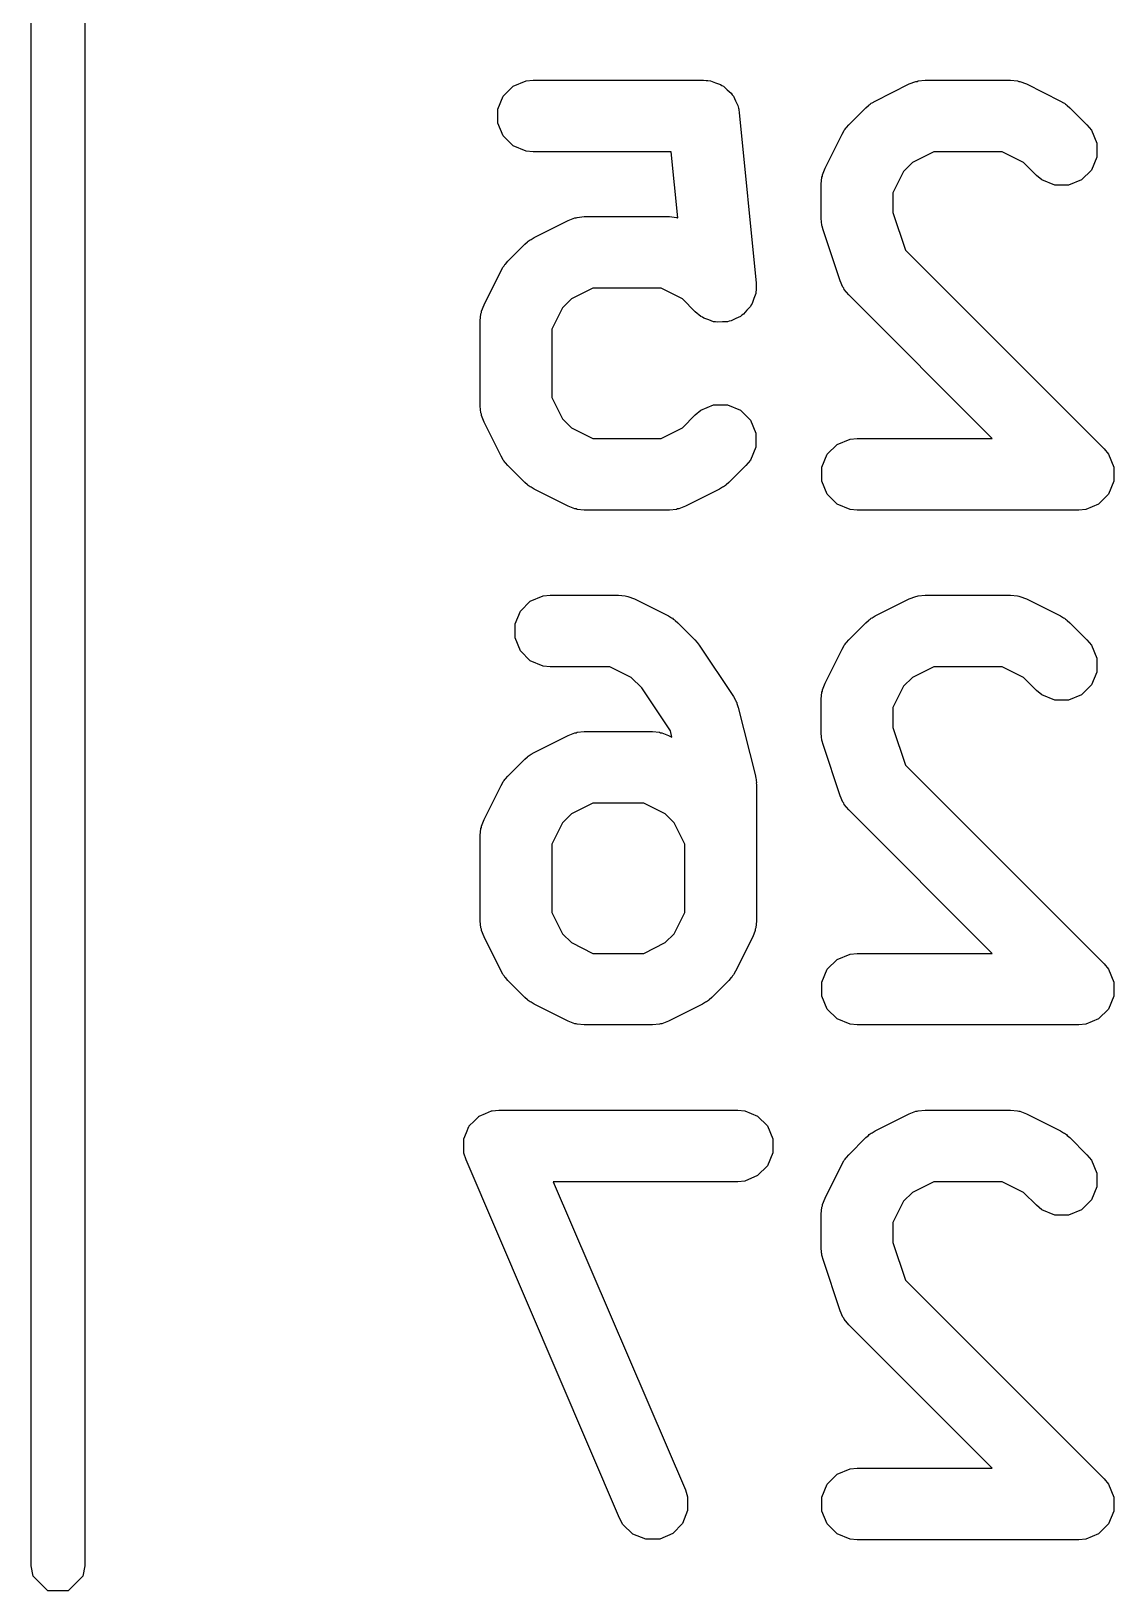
# Model space of a CAD drawing. Extents: x 89 to 178, y -115 to -57.
# Drawn here: x 160.29 to 162.709, y -97.055 to -93.572 of the extents above; entities that cross this region are included whole.
import ezdxf

# ---------------------------------------------------------------- set-up
doc = ezdxf.new("R2010")
doc.units = 0
doc.layers.add('BLACK', color=7, linetype='CONTINUOUS')

msp = doc.modelspace()

# ---------------------------------------------------------------- linework, layer by layer
at = {"layer": 'BLACK', "linetype": 'CONTINUOUS'}
for p, q in [((160.29, -97), (160.29, -81.76)), ((160.41, -81.76), (160.41, -97)), ((161.344885, -93.717329), (161.366957, -93.695257)), ((161.366957, -93.695257), (161.395796, -93.683312)), ((161.395796, -93.683312), (161.411403, -93.681775)), ((161.411403, -93.681775), (161.792355, -93.681775)), ((161.792355, -93.681775), (161.798124, -93.682343)), ((161.798124, -93.682343), (161.800077, -93.682148)), ((161.800077, -93.682148), (161.801983, -93.682723)), ((161.801983, -93.682723), (161.807962, -93.683312)), ((161.807962, -93.683312), (161.818761, -93.687785)), ((161.818761, -93.687785), (161.829961, -93.691164)), ((161.829961, -93.691164), (161.833079, -93.693715)), ((161.833079, -93.693715), (161.836801, -93.695257)), ((161.836801, -93.695257), (161.845071, -93.703527)), ((162.175626, -93.728316), (162.251817, -93.690221)), ((162.251817, -93.690221), (162.266464, -93.684616)), ((162.266464, -93.684616), (162.26933, -93.684412)), ((162.26933, -93.684412), (162.271987, -93.683312)), ((162.271987, -93.683312), (162.287594, -93.681775)), ((162.287594, -93.681775), (162.47807, -93.681775)), ((162.47807, -93.681775), (162.493677, -93.683312)), ((162.493677, -93.683312), (162.496333, -93.684412)), ((162.496333, -93.684412), (162.4992, -93.684616)), ((162.4992, -93.684616), (162.513847, -93.690221)), ((162.513847, -93.690221), (162.590037, -93.728316)), ((161.33294, -93.746168), (161.344885, -93.717329)), ((161.845071, -93.703527), (161.85412, -93.710931)), ((161.85412, -93.710931), (161.856023, -93.714479)), ((161.856023, -93.714479), (161.858873, -93.717329)), ((161.858873, -93.717329), (161.863348, -93.728133)), ((161.863348, -93.728133), (161.868876, -93.738438)), ((162.168907, -93.732545), (162.175626, -93.728316)), ((162.590037, -93.728316), (162.596753, -93.732543)), ((161.33294, -93.777382), (161.33294, -93.746168)), ((161.868876, -93.738438), (161.870057, -93.744331)), ((161.870057, -93.744331), (161.870818, -93.746168)), ((161.870818, -93.746168), (161.870818, -93.748127)), ((161.870818, -93.748127), (161.871958, -93.753815)), ((161.871958, -93.753815), (161.910054, -94.134766)), ((162.116739, -93.781396), (162.154834, -93.743302)), ((162.154834, -93.743302), (162.160968, -93.738267)), ((162.160968, -93.738267), (162.162354, -93.73667)), ((162.162354, -93.73667), (162.164762, -93.735154)), ((162.164762, -93.735154), (162.166957, -93.733353)), ((162.166957, -93.733353), (162.168907, -93.732545)), ((162.596753, -93.732543), (162.598705, -93.733352)), ((162.598705, -93.733352), (162.600901, -93.735154)), ((162.600901, -93.735154), (162.603309, -93.73667)), ((162.603309, -93.73667), (162.604694, -93.738267)), ((162.604694, -93.738267), (162.610828, -93.743301)), ((162.610828, -93.743301), (162.648924, -93.781396)), ((161.344885, -93.806221), (161.33294, -93.777382)), ((162.101754, -93.802188), (162.10598, -93.795473)), ((162.10598, -93.795473), (162.10679, -93.793519)), ((162.10679, -93.793519), (162.108595, -93.791319)), ((162.108595, -93.791319), (162.110108, -93.788916)), ((162.110108, -93.788916), (162.111702, -93.787533)), ((162.111702, -93.787533), (162.116739, -93.781396)), ((162.648924, -93.781396), (162.658873, -93.793518)), ((162.658873, -93.793518), (162.670819, -93.822357)), ((161.366957, -93.828293), (161.344885, -93.806221)), ((161.395796, -93.840238), (161.366957, -93.828293)), ((162.063659, -93.878379), (162.101754, -93.802188)), ((162.670819, -93.822357), (162.670819, -93.853571)), ((161.411403, -93.841775), (161.395796, -93.840238)), ((161.719956, -93.841775), (161.411403, -93.841775)), ((161.734698, -93.989193), (161.719956, -93.841775)), ((162.258792, -93.865617), (162.239055, -93.885355)), ((162.306479, -93.841775), (162.258792, -93.865617)), ((162.459185, -93.841775), (162.306479, -93.841775)), ((162.506871, -93.865618), (162.459185, -93.841775)), ((162.535788, -93.894534), (162.506871, -93.865618)), ((162.670819, -93.853571), (162.658874, -93.88241)), ((162.055213, -93.914156), (162.05675, -93.898549)), ((162.05675, -93.898549), (162.05785, -93.895892)), ((162.05785, -93.895892), (162.058054, -93.893026)), ((162.058054, -93.893026), (162.063659, -93.878379)), ((162.239055, -93.885355), (162.215213, -93.93304)), ((162.547911, -93.904483), (162.535788, -93.894534)), ((162.658874, -93.88241), (162.636803, -93.904482)), ((162.055213, -93.990346), (162.055213, -93.914156)), ((162.215213, -93.93304), (162.215213, -93.977363)), ((162.57675, -93.916428), (162.547911, -93.904483)), ((162.607964, -93.916428), (162.57675, -93.916428)), ((162.636803, -93.904482), (162.607964, -93.916428)), ((161.413721, -94.033078), (161.489912, -93.994983)), ((161.489912, -93.994983), (161.504559, -93.989378)), ((161.504559, -93.989378), (161.507425, -93.989174)), ((161.507425, -93.989174), (161.510082, -93.988074)), ((161.510082, -93.988074), (161.525689, -93.986537)), ((161.525689, -93.986537), (161.716165, -93.986537)), ((161.716165, -93.986537), (161.731772, -93.988074)), ((161.731772, -93.988074), (161.734428, -93.989174)), ((161.734428, -93.989174), (161.734698, -93.989193)), ((162.05599, -93.998243), (162.055213, -93.990346)), ((162.055841, -94.000352), (162.05599, -93.998243)), ((162.056471, -94.003124), (162.055841, -94.000352)), ((162.05675, -94.005953), (162.056471, -94.003124)), ((162.057558, -94.007904), (162.05675, -94.005953)), ((162.059318, -94.015644), (162.057558, -94.007904)), ((162.215213, -93.977363), (162.24323, -94.061416)), ((161.392929, -94.048064), (161.399063, -94.043029)), ((161.399063, -94.043029), (161.400449, -94.041432)), ((161.400449, -94.041432), (161.402857, -94.039916)), ((161.402857, -94.039916), (161.405052, -94.038115)), ((161.405052, -94.038115), (161.407002, -94.037307)), ((161.407002, -94.037307), (161.413721, -94.033078)), ((162.097413, -94.12993), (162.059318, -94.015644)), ((161.354834, -94.086158), (161.392929, -94.048064)), ((162.24323, -94.061416), (162.68702, -94.505207)), ((161.301754, -94.183141), (161.339849, -94.10695)), ((161.339849, -94.10695), (161.344075, -94.100235)), ((161.344075, -94.100235), (161.344885, -94.098281)), ((161.344885, -94.098281), (161.34669, -94.096081)), ((161.34669, -94.096081), (161.348203, -94.093678)), ((161.348203, -94.093678), (161.349797, -94.092295)), ((161.349797, -94.092295), (161.354834, -94.086158)), ((161.544574, -94.146537), (161.496887, -94.170379)), ((161.69728, -94.146537), (161.544574, -94.146537)), ((161.744966, -94.17038), (161.69728, -94.146537)), ((161.910054, -94.134766), (161.910078, -94.150449)), ((162.103807, -94.14425), (162.097413, -94.12993)), ((162.105689, -94.14642), (162.103807, -94.14425)), ((162.10679, -94.149078), (162.105689, -94.14642)), ((161.496887, -94.170379), (161.47715, -94.190117)), ((161.773883, -94.199296), (161.744966, -94.17038)), ((161.901061, -94.180333), (161.89851, -94.18345)), ((161.904439, -94.169135), (161.901061, -94.180333)), ((161.908914, -94.158333), (161.904439, -94.169135)), ((161.910078, -94.150449), (161.908914, -94.154306)), ((161.908914, -94.154306), (161.908914, -94.158333)), ((162.116739, -94.161201), (162.10679, -94.149078)), ((162.437314, -94.481775), (162.116739, -94.161201)), ((161.293308, -94.218918), (161.294845, -94.203311)), ((161.294845, -94.203311), (161.295945, -94.200654)), ((161.295945, -94.200654), (161.296149, -94.197788)), ((161.296149, -94.197788), (161.301754, -94.183141)), ((161.47715, -94.190117), (161.453308, -94.237802)), ((161.786006, -94.209245), (161.773883, -94.199296)), ((161.789727, -94.210786), (161.786006, -94.209245)), ((161.792845, -94.213337), (161.789727, -94.210786)), ((161.804039, -94.216714), (161.792845, -94.213337)), ((161.814845, -94.22119), (161.804039, -94.216714)), ((161.864089, -94.213721), (161.853788, -94.219247)), ((161.874898, -94.209244), (161.864089, -94.213721)), ((161.877746, -94.206395), (161.874898, -94.209244)), ((161.881295, -94.204492), (161.877746, -94.206395)), ((161.888699, -94.195441), (161.881295, -94.204492)), ((161.896969, -94.187172), (161.888699, -94.195441)), ((161.89851, -94.18345), (161.896969, -94.187172)), ((161.293308, -94.409394), (161.293308, -94.218918)), ((161.453308, -94.237802), (161.453308, -94.390509)), ((161.818874, -94.22119), (161.814845, -94.22119)), ((161.822729, -94.222353), (161.818874, -94.22119)), ((161.834359, -94.22119), (161.822729, -94.222353)), ((161.846059, -94.22119), (161.834359, -94.22119)), ((161.849782, -94.219647), (161.846059, -94.22119)), ((161.853788, -94.219247), (161.849782, -94.219647)), ((161.453308, -94.390509), (161.477151, -94.438195)), ((161.294845, -94.425001), (161.293308, -94.409394)), ((161.295945, -94.427657), (161.294845, -94.425001)), ((161.773883, -94.429015), (161.786005, -94.419066)), ((161.786005, -94.419066), (161.814844, -94.407121)), ((161.814844, -94.407121), (161.846058, -94.407121)), ((161.846058, -94.407121), (161.874897, -94.419066)), ((161.874897, -94.419066), (161.896969, -94.441138)), ((161.296149, -94.430524), (161.295945, -94.427657)), ((161.301754, -94.445171), (161.296149, -94.430524)), ((161.339849, -94.521361), (161.301754, -94.445171)), ((161.477151, -94.438195), (161.496887, -94.457932)), ((161.496887, -94.457932), (161.544574, -94.481775)), ((161.69728, -94.481775), (161.744964, -94.457932)), ((161.744964, -94.457932), (161.773883, -94.429015)), ((161.896969, -94.441138), (161.908914, -94.469977)), ((161.544574, -94.481775), (161.69728, -94.481775)), ((161.908914, -94.469977), (161.908914, -94.501191)), ((162.068695, -94.517329), (162.090767, -94.495257)), ((162.090767, -94.495257), (162.119606, -94.483312)), ((162.119606, -94.483312), (162.135213, -94.481775)), ((162.135213, -94.481775), (162.437314, -94.481775)), ((161.344076, -94.528077), (161.339849, -94.521361)), ((161.344885, -94.530029), (161.344076, -94.528077)), ((161.346687, -94.532225), (161.344885, -94.530029)), ((161.896969, -94.53003), (161.88702, -94.542152)), ((161.908914, -94.501191), (161.896969, -94.53003)), ((162.05675, -94.546168), (162.068695, -94.517329)), ((162.68702, -94.505207), (162.696969, -94.517329)), ((162.696969, -94.517329), (162.708915, -94.546168)), ((161.348203, -94.534633), (161.346687, -94.532225)), ((161.3498, -94.536018), (161.348203, -94.534633)), ((161.354834, -94.542152), (161.3498, -94.536018)), ((161.392929, -94.580248), (161.354834, -94.542152)), ((161.88702, -94.542152), (161.848924, -94.580249)), ((162.05675, -94.577382), (162.05675, -94.546168)), ((162.708915, -94.546168), (162.708915, -94.577382)), ((161.399064, -94.585283), (161.392929, -94.580248)), ((161.400449, -94.58688), (161.399064, -94.585283)), ((161.402853, -94.588393), (161.400449, -94.58688)), ((161.405051, -94.590197), (161.402853, -94.588393)), ((161.407003, -94.591005), (161.405051, -94.590197)), ((161.413721, -94.595234), (161.407003, -94.591005)), ((161.489912, -94.633329), (161.413721, -94.595234)), ((161.828132, -94.595234), (161.751942, -94.633329)), ((161.834846, -94.591007), (161.828132, -94.595234)), ((161.836801, -94.590198), (161.834846, -94.591007)), ((161.839, -94.588392), (161.836801, -94.590198)), ((161.841404, -94.58688), (161.839, -94.588392)), ((161.842786, -94.585285), (161.841404, -94.58688)), ((161.848924, -94.580249), (161.842786, -94.585285)), ((162.068695, -94.606221), (162.05675, -94.577382)), ((162.708915, -94.577382), (162.696969, -94.606221)), ((161.504559, -94.638934), (161.489912, -94.633329)), ((161.751942, -94.633329), (161.737295, -94.638934)), ((162.090767, -94.628293), (162.068695, -94.606221)), ((162.119606, -94.640238), (162.090767, -94.628293)), ((162.674897, -94.628293), (162.646058, -94.640239)), ((162.696969, -94.606221), (162.674897, -94.628293)), ((161.507425, -94.639137), (161.504559, -94.638934)), ((161.510082, -94.640238), (161.507425, -94.639137)), ((161.525689, -94.641775), (161.510082, -94.640238)), ((161.716165, -94.641775), (161.525689, -94.641775)), ((161.731772, -94.640238), (161.716165, -94.641775)), ((161.734428, -94.639137), (161.731772, -94.640238)), ((161.737295, -94.638934), (161.734428, -94.639137)), ((162.135213, -94.641775), (162.119606, -94.640238)), ((162.630451, -94.641775), (162.135213, -94.641775)), ((162.646048, -94.640239), (162.630451, -94.641775)), ((162.646058, -94.640239), (162.646048, -94.640239)), ((161.405052, -94.845257), (161.433891, -94.833312)), ((161.433891, -94.833312), (161.449498, -94.831775)), ((161.449498, -94.831775), (161.601879, -94.831775)), ((161.601879, -94.831775), (161.617486, -94.833312)), ((161.617486, -94.833312), (161.620142, -94.834412)), ((161.620142, -94.834412), (161.623009, -94.834616)), ((161.623009, -94.834616), (161.637656, -94.840221)), ((161.637656, -94.840221), (161.713847, -94.878316)), ((162.175626, -94.878316), (162.251817, -94.840221)), ((162.251817, -94.840221), (162.266464, -94.834616)), ((162.266464, -94.834616), (162.26933, -94.834412)), ((162.26933, -94.834412), (162.271987, -94.833312)), ((162.271987, -94.833312), (162.287594, -94.831775)), ((162.287594, -94.831775), (162.47807, -94.831775)), ((162.47807, -94.831775), (162.493677, -94.833312)), ((162.493677, -94.833312), (162.496333, -94.834412)), ((162.496333, -94.834412), (162.4992, -94.834616)), ((162.4992, -94.834616), (162.513847, -94.840221)), ((162.513847, -94.840221), (162.590037, -94.878316)), ((161.371035, -94.896168), (161.38298, -94.867329)), ((161.38298, -94.867329), (161.405052, -94.845257)), ((161.713847, -94.878316), (161.720561, -94.882542)), ((162.168907, -94.882545), (162.175626, -94.878316)), ((162.590037, -94.878316), (162.596753, -94.882543)), ((161.371035, -94.927382), (161.371035, -94.896168)), ((161.720561, -94.882542), (161.722516, -94.883352)), ((161.722516, -94.883352), (161.724715, -94.885157)), ((161.724715, -94.885157), (161.727119, -94.88667)), ((161.727119, -94.88667), (161.728501, -94.888264)), ((161.728501, -94.888264), (161.734639, -94.893301)), ((161.734639, -94.893301), (161.772733, -94.931396)), ((162.116739, -94.931396), (162.154834, -94.893302)), ((162.154834, -94.893302), (162.160968, -94.888267)), ((162.160968, -94.888267), (162.162354, -94.88667)), ((162.162354, -94.88667), (162.164762, -94.885154)), ((162.164762, -94.885154), (162.166957, -94.883353)), ((162.166957, -94.883353), (162.168907, -94.882545)), ((162.596753, -94.882543), (162.598705, -94.883352)), ((162.598705, -94.883352), (162.600901, -94.885154)), ((162.600901, -94.885154), (162.603309, -94.88667)), ((162.603309, -94.88667), (162.604694, -94.888267)), ((162.604694, -94.888267), (162.610828, -94.893301)), ((162.610828, -94.893301), (162.648924, -94.931396)), ((161.38298, -94.956221), (161.371035, -94.927382)), ((161.772733, -94.931396), (161.772769, -94.931439)), ((161.772769, -94.931439), (161.772793, -94.931456)), ((161.772793, -94.931456), (161.777834, -94.937611)), ((161.777834, -94.937611), (161.782682, -94.943519)), ((161.782682, -94.943519), (161.782692, -94.943544)), ((161.782692, -94.943544), (161.782729, -94.943589)), ((161.782729, -94.943589), (161.858919, -95.057875)), ((162.101754, -94.952188), (162.10598, -94.945473)), ((162.10598, -94.945473), (162.10679, -94.943519)), ((162.10679, -94.943519), (162.108595, -94.941319)), ((162.108595, -94.941319), (162.110108, -94.938916)), ((162.110108, -94.938916), (162.111702, -94.937533)), ((162.111702, -94.937533), (162.116739, -94.931396)), ((162.648924, -94.931396), (162.658873, -94.943518)), ((162.658873, -94.943518), (162.670819, -94.972357)), ((161.405052, -94.978293), (161.38298, -94.956221)), ((161.433891, -94.990238), (161.405052, -94.978293)), ((162.063659, -95.028379), (162.101754, -94.952188)), ((162.670819, -94.972357), (162.670819, -95.003571)), ((161.449498, -94.991775), (161.433891, -94.990238)), ((161.582994, -94.991775), (161.449498, -94.991775)), ((161.630679, -95.015617), (161.582994, -94.991775)), ((161.653995, -95.038932), (161.630679, -95.015617)), ((162.258792, -95.015617), (162.239055, -95.035355)), ((162.306479, -94.991775), (162.258792, -95.015617)), ((162.459185, -94.991775), (162.306479, -94.991775)), ((162.506871, -95.015618), (162.459185, -94.991775)), ((162.535788, -95.044534), (162.506871, -95.015618)), ((162.670819, -95.003571), (162.658874, -95.03241)), ((161.718104, -95.135096), (161.653995, -95.038932)), ((162.055213, -95.064156), (162.05675, -95.048549)), ((162.05675, -95.048549), (162.05785, -95.045892)), ((162.05785, -95.045892), (162.058054, -95.043026)), ((162.058054, -95.043026), (162.063659, -95.028379)), ((162.239055, -95.035355), (162.215213, -95.08304)), ((162.547911, -95.054483), (162.535788, -95.044534)), ((162.658874, -95.03241), (162.636803, -95.054482)), ((161.858919, -95.057875), (161.863513, -95.066491)), ((161.863513, -95.066491), (161.86469, -95.06808)), ((161.86469, -95.06808), (161.86536, -95.069955)), ((161.86536, -95.069955), (161.866297, -95.071713)), ((161.866297, -95.071713), (161.86668, -95.073651)), ((161.86668, -95.073651), (161.869966, -95.082848)), ((161.869966, -95.082848), (161.908062, -95.235229)), ((162.055213, -95.140346), (162.055213, -95.064156)), ((162.215213, -95.08304), (162.215213, -95.127363)), ((162.57675, -95.066428), (162.547911, -95.054483)), ((162.607964, -95.066428), (162.57675, -95.066428)), ((162.636803, -95.054482), (162.607964, -95.066428)), ((161.413721, -95.183078), (161.489912, -95.144983)), ((161.489912, -95.144983), (161.504559, -95.139378)), ((161.504559, -95.139378), (161.507425, -95.139174)), ((161.507425, -95.139174), (161.510082, -95.138074)), ((161.510082, -95.138074), (161.525689, -95.136537)), ((161.525689, -95.136537), (161.67807, -95.136537)), ((161.67807, -95.136537), (161.693677, -95.138074)), ((161.693677, -95.138074), (161.696333, -95.139174)), ((161.696333, -95.139174), (161.6992, -95.139378)), ((161.6992, -95.139378), (161.713847, -95.144983)), ((161.713847, -95.144983), (161.721537, -95.148828)), ((161.721537, -95.148828), (161.718104, -95.135096)), ((162.05599, -95.148243), (162.055213, -95.140346)), ((162.055841, -95.150352), (162.05599, -95.148243)), ((162.056471, -95.153124), (162.055841, -95.150352)), ((162.05675, -95.155953), (162.056471, -95.153124)), ((162.057558, -95.157904), (162.05675, -95.155953)), ((162.059318, -95.165644), (162.057558, -95.157904)), ((162.215213, -95.127363), (162.24323, -95.211416)), ((161.392929, -95.198064), (161.399063, -95.193029)), ((161.399063, -95.193029), (161.400449, -95.191432)), ((161.400449, -95.191432), (161.402857, -95.189916)), ((161.402857, -95.189916), (161.405052, -95.188115)), ((161.405052, -95.188115), (161.407002, -95.187307)), ((161.407002, -95.187307), (161.413721, -95.183078)), ((162.097413, -95.27993), (162.059318, -95.165644)), ((161.354834, -95.236158), (161.392929, -95.198064)), ((162.24323, -95.211416), (162.68702, -95.655207)), ((161.301754, -95.333141), (161.339849, -95.25695)), ((161.339849, -95.25695), (161.344075, -95.250235)), ((161.344075, -95.250235), (161.344885, -95.248281)), ((161.344885, -95.248281), (161.34669, -95.246081)), ((161.34669, -95.246081), (161.348203, -95.243678)), ((161.348203, -95.243678), (161.349797, -95.242295)), ((161.349797, -95.242295), (161.354834, -95.236158)), ((161.908062, -95.235229), (161.908462, -95.237934)), ((161.908462, -95.237934), (161.908914, -95.239025)), ((161.908914, -95.239025), (161.909492, -95.244898)), ((161.909492, -95.244898), (161.910357, -95.250743)), ((161.910357, -95.250743), (161.910183, -95.251911)), ((161.910183, -95.251911), (161.910451, -95.254632)), ((161.910451, -95.254632), (161.910451, -95.559394)), ((161.544574, -95.296537), (161.496887, -95.320379)), ((161.659185, -95.296537), (161.544574, -95.296537)), ((161.706869, -95.320379), (161.659185, -95.296537)), ((162.103807, -95.29425), (162.097413, -95.27993)), ((162.105689, -95.29642), (162.103807, -95.29425)), ((162.10679, -95.299078), (162.105689, -95.29642)), ((161.496887, -95.320379), (161.47715, -95.340117)), ((161.726607, -95.340116), (161.706869, -95.320379)), ((162.116739, -95.311201), (162.10679, -95.299078)), ((162.437314, -95.631775), (162.116739, -95.311201)), ((161.293308, -95.368918), (161.294845, -95.353311)), ((161.294845, -95.353311), (161.295945, -95.350654)), ((161.295945, -95.350654), (161.296149, -95.347788)), ((161.296149, -95.347788), (161.301754, -95.333141)), ((161.47715, -95.340117), (161.453308, -95.387802)), ((161.750451, -95.387803), (161.726607, -95.340116)), ((161.293308, -95.559394), (161.293308, -95.368918)), ((161.453308, -95.387802), (161.453308, -95.540509)), ((161.750451, -95.540508), (161.750451, -95.387803)), ((161.453308, -95.540509), (161.477151, -95.588195)), ((161.726606, -95.588196), (161.750451, -95.540508)), ((161.294845, -95.575001), (161.293308, -95.559394)), ((161.295945, -95.577657), (161.294845, -95.575001)), ((161.908914, -95.575001), (161.907813, -95.577656)), ((161.910451, -95.559394), (161.908914, -95.575001)), ((161.296149, -95.580524), (161.295945, -95.577657)), ((161.301754, -95.595171), (161.296149, -95.580524)), ((161.339849, -95.671361), (161.301754, -95.595171)), ((161.477151, -95.588195), (161.496887, -95.607932)), ((161.496887, -95.607932), (161.544574, -95.631775)), ((161.659185, -95.631775), (161.70687, -95.607932)), ((161.70687, -95.607932), (161.726606, -95.588196)), ((161.902005, -95.595172), (161.863909, -95.671362)), ((161.90761, -95.580526), (161.902005, -95.595172)), ((161.907813, -95.577656), (161.90761, -95.580526)), ((161.544574, -95.631775), (161.659185, -95.631775)), ((162.068695, -95.667329), (162.090767, -95.645257)), ((162.090767, -95.645257), (162.119606, -95.633312)), ((162.119606, -95.633312), (162.135213, -95.631775)), ((162.135213, -95.631775), (162.437314, -95.631775)), ((161.344076, -95.678077), (161.339849, -95.671361)), ((161.344885, -95.680029), (161.344076, -95.678077)), ((161.346687, -95.682225), (161.344885, -95.680029)), ((161.858873, -95.680029), (161.857069, -95.682226)), ((161.859681, -95.678078), (161.858873, -95.680029)), ((161.863909, -95.671362), (161.859681, -95.678078)), ((162.05675, -95.696168), (162.068695, -95.667329)), ((162.68702, -95.655207), (162.696969, -95.667329)), ((162.696969, -95.667329), (162.708915, -95.696168)), ((161.348203, -95.684633), (161.346687, -95.682225)), ((161.3498, -95.686018), (161.348203, -95.684633)), ((161.354834, -95.692152), (161.3498, -95.686018)), ((161.392929, -95.730248), (161.354834, -95.692152)), ((161.848924, -95.692152), (161.810829, -95.730248)), ((161.853957, -95.686018), (161.848924, -95.692152)), ((161.855554, -95.684634), (161.853957, -95.686018)), ((161.857069, -95.682226), (161.855554, -95.684634)), ((162.05675, -95.727382), (162.05675, -95.696168)), ((162.708915, -95.696168), (162.708915, -95.727382)), ((161.399064, -95.735283), (161.392929, -95.730248)), ((161.400449, -95.73688), (161.399064, -95.735283)), ((161.402853, -95.738393), (161.400449, -95.73688)), ((161.405051, -95.740197), (161.402853, -95.738393)), ((161.407003, -95.741005), (161.405051, -95.740197)), ((161.413721, -95.745234), (161.407003, -95.741005)), ((161.489912, -95.783329), (161.413721, -95.745234)), ((161.790037, -95.745234), (161.713847, -95.783329)), ((161.796754, -95.741005), (161.790037, -95.745234)), ((161.798707, -95.740197), (161.796754, -95.741005)), ((161.800904, -95.738393), (161.798707, -95.740197)), ((161.803309, -95.73688), (161.800904, -95.738393)), ((161.804693, -95.735283), (161.803309, -95.73688)), ((161.810829, -95.730248), (161.804693, -95.735283)), ((162.068695, -95.756221), (162.05675, -95.727382)), ((162.708915, -95.727382), (162.696969, -95.756221)), ((161.504559, -95.788934), (161.489912, -95.783329)), ((161.713847, -95.783329), (161.6992, -95.788934)), ((162.090767, -95.778293), (162.068695, -95.756221)), ((162.119606, -95.790238), (162.090767, -95.778293)), ((162.674897, -95.778293), (162.646058, -95.790239)), ((162.696969, -95.756221), (162.674897, -95.778293)), ((161.507425, -95.789137), (161.504559, -95.788934)), ((161.510082, -95.790238), (161.507425, -95.789137)), ((161.525689, -95.791775), (161.510082, -95.790238)), ((161.67807, -95.791775), (161.525689, -95.791775)), ((161.693677, -95.790238), (161.67807, -95.791775)), ((161.696333, -95.789137), (161.693677, -95.790238)), ((161.6992, -95.788934), (161.696333, -95.789137)), ((162.135213, -95.791775), (162.119606, -95.790238)), ((162.630451, -95.791775), (162.135213, -95.791775)), ((162.646048, -95.790239), (162.630451, -95.791775)), ((162.646058, -95.790239), (162.646048, -95.790239)), ((161.290766, -95.995257), (161.304747, -95.989465)), ((161.304747, -95.989465), (161.318649, -95.983508)), ((161.318649, -95.983508), (161.319146, -95.983501)), ((161.319146, -95.983501), (161.319605, -95.983312)), ((161.319605, -95.983312), (161.335212, -95.981775)), ((161.335212, -95.981775), (161.868546, -95.981775)), ((161.868546, -95.981775), (161.884153, -95.983312)), ((161.884153, -95.983312), (161.912992, -95.995257)), ((162.175626, -96.028316), (162.251817, -95.990221)), ((162.251817, -95.990221), (162.266464, -95.984616)), ((162.266464, -95.984616), (162.26933, -95.984412)), ((162.26933, -95.984412), (162.271987, -95.983312)), ((162.271987, -95.983312), (162.287594, -95.981775)), ((162.287594, -95.981775), (162.47807, -95.981775)), ((162.47807, -95.981775), (162.493677, -95.983312)), ((162.493677, -95.983312), (162.496333, -95.984412)), ((162.496333, -95.984412), (162.4992, -95.984616)), ((162.4992, -95.984616), (162.513847, -95.990221)), ((162.513847, -95.990221), (162.590037, -96.028316)), ((161.262529, -96.032212), (161.268157, -96.018144)), ((161.268157, -96.018144), (161.268503, -96.017788)), ((161.268503, -96.017788), (161.268694, -96.017329)), ((161.268694, -96.017329), (161.279422, -96.0066)), ((161.279422, -96.0066), (161.289959, -95.995804)), ((161.289959, -95.995804), (161.290414, -95.995608)), ((161.290414, -95.995608), (161.290766, -95.995257)), ((161.912992, -95.995257), (161.935064, -96.017329)), ((161.935064, -96.017329), (161.947009, -96.046168)), ((162.168907, -96.032545), (162.175626, -96.028316)), ((162.590037, -96.028316), (162.596753, -96.032543)), ((161.256564, -96.047125), (161.256749, -96.046662)), ((161.256749, -96.06228), (161.256564, -96.047125)), ((161.256749, -96.046168), (161.262529, -96.032212)), ((161.256749, -96.046662), (161.256749, -96.046168)), ((161.256749, -96.077382), (161.256749, -96.06228)), ((161.947009, -96.046168), (161.947009, -96.077382)), ((162.116739, -96.081396), (162.154834, -96.043302)), ((162.154834, -96.043302), (162.160968, -96.038267)), ((162.160968, -96.038267), (162.162354, -96.03667)), ((162.162354, -96.03667), (162.164762, -96.035154)), ((162.164762, -96.035154), (162.166957, -96.033353)), ((162.166957, -96.033353), (162.168907, -96.032545)), ((162.596753, -96.032543), (162.598705, -96.033352)), ((162.598705, -96.033352), (162.600901, -96.035154)), ((162.600901, -96.035154), (162.603309, -96.03667)), ((162.603309, -96.03667), (162.604694, -96.038267)), ((162.604694, -96.038267), (162.610828, -96.043301)), ((162.610828, -96.043301), (162.648924, -96.081396)), ((161.256938, -96.07784), (161.256749, -96.077382)), ((161.256945, -96.078338), (161.256938, -96.07784)), ((161.26168, -96.093289), (161.256945, -96.078338)), ((161.604538, -96.893288), (161.26168, -96.093289)), ((161.947009, -96.077382), (161.935064, -96.106221)), ((162.101754, -96.102188), (162.10598, -96.095473)), ((162.10598, -96.095473), (162.10679, -96.093519)), ((162.10679, -96.093519), (162.108595, -96.091319)), ((162.108595, -96.091319), (162.110108, -96.088916)), ((162.110108, -96.088916), (162.111702, -96.087533)), ((162.111702, -96.087533), (162.116739, -96.081396)), ((162.648924, -96.081396), (162.658873, -96.093518)), ((162.658873, -96.093518), (162.670819, -96.122357)), ((161.912992, -96.128293), (161.884153, -96.140238)), ((161.935064, -96.106221), (161.912992, -96.128293)), ((162.063659, -96.178379), (162.101754, -96.102188)), ((162.670819, -96.122357), (162.670819, -96.153571)), ((161.868546, -96.141775), (161.456536, -96.141775)), ((161.456536, -96.141775), (161.751601, -96.830261)), ((161.884153, -96.140238), (161.868546, -96.141775)), ((162.258792, -96.165617), (162.239055, -96.185355)), ((162.306479, -96.141775), (162.258792, -96.165617)), ((162.459185, -96.141775), (162.306479, -96.141775)), ((162.506871, -96.165618), (162.459185, -96.141775)), ((162.535788, -96.194534), (162.506871, -96.165618)), ((162.670819, -96.153571), (162.658874, -96.18241)), ((162.055213, -96.214156), (162.05675, -96.198549)), ((162.05675, -96.198549), (162.05785, -96.195892)), ((162.05785, -96.195892), (162.058054, -96.193026)), ((162.058054, -96.193026), (162.063659, -96.178379)), ((162.239055, -96.185355), (162.215213, -96.23304)), ((162.547911, -96.204483), (162.535788, -96.194534)), ((162.658874, -96.18241), (162.636803, -96.204482)), ((162.055213, -96.290346), (162.055213, -96.214156)), ((162.215213, -96.23304), (162.215213, -96.277363)), ((162.57675, -96.216428), (162.547911, -96.204483)), ((162.607964, -96.216428), (162.57675, -96.216428)), ((162.636803, -96.204482), (162.607964, -96.216428)), ((162.05599, -96.298243), (162.055213, -96.290346)), ((162.055841, -96.300352), (162.05599, -96.298243)), ((162.056471, -96.303124), (162.055841, -96.300352)), ((162.05675, -96.305953), (162.056471, -96.303124)), ((162.057558, -96.307904), (162.05675, -96.305953)), ((162.215213, -96.277363), (162.24323, -96.361416)), ((162.059318, -96.315644), (162.057558, -96.307904)), ((162.097413, -96.42993), (162.059318, -96.315644)), ((162.24323, -96.361416), (162.68702, -96.805207)), ((162.103807, -96.44425), (162.097413, -96.42993)), ((162.105689, -96.44642), (162.103807, -96.44425)), ((162.10679, -96.449078), (162.105689, -96.44642)), ((162.116739, -96.461201), (162.10679, -96.449078)), ((162.437314, -96.781775), (162.116739, -96.461201)), ((162.068695, -96.817329), (162.090767, -96.795257)), ((162.090767, -96.795257), (162.119606, -96.783312)), ((162.119606, -96.783312), (162.135213, -96.781775)), ((162.135213, -96.781775), (162.437314, -96.781775)), ((162.05675, -96.846168), (162.068695, -96.817329)), ((162.68702, -96.805207), (162.696969, -96.817329)), ((162.696969, -96.817329), (162.708915, -96.846168)), ((161.751601, -96.830261), (161.756337, -96.845212)), ((161.756337, -96.845212), (161.756718, -96.876424)), ((162.05675, -96.877382), (162.05675, -96.846168)), ((162.708915, -96.846168), (162.708915, -96.877382)), ((161.612099, -96.907028), (161.604538, -96.893288)), ((161.756718, -96.876424), (161.745125, -96.905406)), ((162.068695, -96.906221), (162.05675, -96.877382)), ((162.708915, -96.877382), (162.696969, -96.906221)), ((161.634438, -96.92883), (161.612099, -96.907028)), ((161.66342, -96.940422), (161.634438, -96.92883)), ((161.723323, -96.927746), (161.694633, -96.940041)), ((161.745125, -96.905406), (161.723323, -96.927746)), ((162.090767, -96.928293), (162.068695, -96.906221)), ((162.119606, -96.940238), (162.090767, -96.928293)), ((162.674897, -96.928293), (162.646058, -96.940239)), ((162.696969, -96.906221), (162.674897, -96.928293)), ((161.694633, -96.940041), (161.66342, -96.940422)), ((162.135213, -96.941775), (162.119606, -96.940238)), ((162.630451, -96.941775), (162.135213, -96.941775)), ((162.646048, -96.940239), (162.630451, -96.941775)), ((162.646058, -96.940239), (162.646048, -96.940239)), ((160.294567, -97.022961), (160.29, -97)), ((160.41, -97), (160.405433, -97.022961)), ((160.327039, -97.055433), (160.294567, -97.022961)), ((160.405433, -97.022961), (160.372961, -97.055433)), ((160.372961, -97.055433), (160.327039, -97.055433))]:
    msp.add_line(p, q, dxfattribs=at)

doc.saveas('drawing.dxf')
